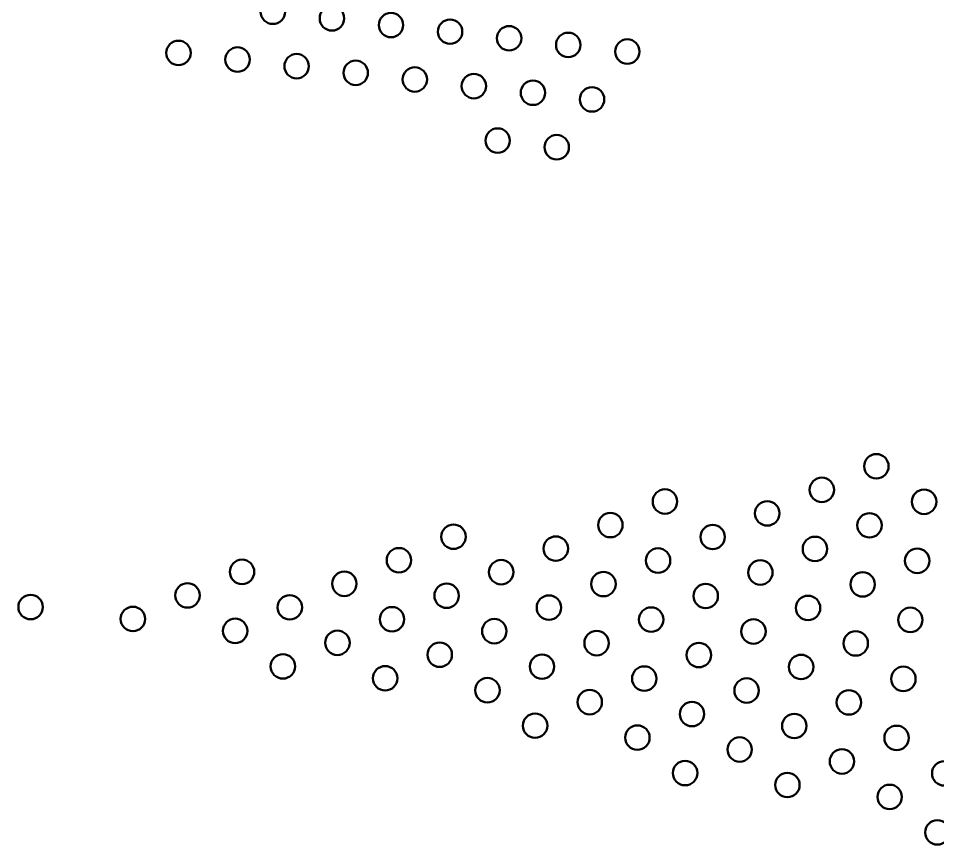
# Model space of a CAD drawing. Header units: inches. Extents: x 17.2 to 30.9, y 2 to 10.
# Drawn here: x 18.082 to 19.908, y 2.416 to 4.058 of the extents above; entities that cross this region are included whole.
import ezdxf

# ---------------------------------------------------------------- set-up
doc = ezdxf.new("R2010")
doc.units = ezdxf.units.IN
doc.header["$MEASUREMENT"] = 0
doc.layers.add('Visible', color=7, linetype='Continuous', lineweight=0)

# ---------------------------------------------------------------- blocks, each defined once
blk = doc.blocks.new('Block_1745')
at = {"layer": 'Visible', "color": 7, "lineweight": 50}
blk.add_circle((19.2918, 3.9922), 0.0243, dxfattribs=at)
blk = doc.blocks.new('Block_1746')
at = {"layer": 'Visible', "color": 7, "lineweight": 50}
blk.add_circle((19.1744, 4.0054), 0.0243, dxfattribs=at)
blk = doc.blocks.new('Block_1747')
at = {"layer": 'Visible', "color": 7, "lineweight": 50}
blk.add_circle((19.057, 4.0186), 0.0243, dxfattribs=at)
blk = doc.blocks.new('Block_1748')
at = {"layer": 'Visible', "color": 7, "lineweight": 50}
blk.add_circle((18.9397, 4.0317), 0.0243, dxfattribs=at)
blk = doc.blocks.new('Block_1749')
at = {"layer": 'Visible', "color": 7, "lineweight": 50}
blk.add_circle((18.8223, 4.0449), 0.0243, dxfattribs=at)
blk = doc.blocks.new('Block_1750')
at = {"layer": 'Visible', "color": 7, "lineweight": 50}
blk.add_circle((18.7049, 4.0581), 0.0243, dxfattribs=at)
blk = doc.blocks.new('Block_1751')
at = {"layer": 'Visible', "color": 7, "lineweight": 50}
blk.add_circle((18.5876, 4.0713), 0.0243, dxfattribs=at)
blk = doc.blocks.new('Block_1759')
at = {"layer": 'Visible', "color": 7, "lineweight": 50}
blk.add_circle((19.2217, 3.8971), 0.0243, dxfattribs=at)
blk = doc.blocks.new('Block_1760')
at = {"layer": 'Visible', "color": 7, "lineweight": 50}
blk.add_circle((19.1043, 3.9103), 0.0243, dxfattribs=at)
blk = doc.blocks.new('Block_1761')
at = {"layer": 'Visible', "color": 7, "lineweight": 50}
blk.add_circle((18.9869, 3.9235), 0.0243, dxfattribs=at)
blk = doc.blocks.new('Block_1762')
at = {"layer": 'Visible', "color": 7, "lineweight": 50}
blk.add_circle((18.8696, 3.9367), 0.0243, dxfattribs=at)
blk = doc.blocks.new('Block_1763')
at = {"layer": 'Visible', "color": 7, "lineweight": 50}
blk.add_circle((18.7522, 3.9499), 0.0243, dxfattribs=at)
blk = doc.blocks.new('Block_1764')
at = {"layer": 'Visible', "color": 7, "lineweight": 50}
blk.add_circle((18.6348, 3.9631), 0.0243, dxfattribs=at)
blk = doc.blocks.new('Block_1765')
at = {"layer": 'Visible', "color": 7, "lineweight": 50}
blk.add_circle((18.5174, 3.9763), 0.0243, dxfattribs=at)
blk = doc.blocks.new('Block_1766')
at = {"layer": 'Visible', "color": 7, "lineweight": 50}
blk.add_circle((18.4001, 3.9895), 0.0243, dxfattribs=at)
blk = doc.blocks.new('Block_1767')
at = {"layer": 'Visible', "color": 7, "lineweight": 50}
blk.add_circle((19.1516, 3.8021), 0.0243, dxfattribs=at)
blk = doc.blocks.new('Block_1768')
at = {"layer": 'Visible', "color": 7, "lineweight": 50}
blk.add_circle((19.0342, 3.8153), 0.0243, dxfattribs=at)
blk = doc.blocks.new('Block_2831')
at = {"layer": 'Visible', "color": 7, "lineweight": 50}
blk.add_circle((18.1063, 2.8882), 0.0243, dxfattribs=at)
blk = doc.blocks.new('Block_2832')
at = {"layer": 'Visible', "color": 7, "lineweight": 50}
blk.add_circle((18.5264, 2.9581), 0.0243, dxfattribs=at)
blk = doc.blocks.new('Block_2833')
at = {"layer": 'Visible', "color": 7, "lineweight": 50}
blk.add_circle((18.418, 2.9113), 0.0243, dxfattribs=at)
blk = doc.blocks.new('Block_2834')
at = {"layer": 'Visible', "color": 7, "lineweight": 50}
blk.add_circle((18.3095, 2.8645), 0.0243, dxfattribs=at)
blk = doc.blocks.new('Block_2835')
at = {"layer": 'Visible', "color": 7, "lineweight": 50}
blk.add_circle((18.9465, 3.028), 0.0243, dxfattribs=at)
blk = doc.blocks.new('Block_2836')
at = {"layer": 'Visible', "color": 7, "lineweight": 50}
blk.add_circle((18.838, 2.9812), 0.0243, dxfattribs=at)
blk = doc.blocks.new('Block_2837')
at = {"layer": 'Visible', "color": 7, "lineweight": 50}
blk.add_circle((18.7296, 2.9344), 0.0243, dxfattribs=at)
blk = doc.blocks.new('Block_2838')
at = {"layer": 'Visible', "color": 7, "lineweight": 50}
blk.add_circle((18.6212, 2.8876), 0.0243, dxfattribs=at)
blk = doc.blocks.new('Block_2839')
at = {"layer": 'Visible', "color": 7, "lineweight": 50}
blk.add_circle((18.5127, 2.8408), 0.0243, dxfattribs=at)
blk = doc.blocks.new('Block_2840')
at = {"layer": 'Visible', "color": 7, "lineweight": 50}
blk.add_circle((19.3665, 3.0979), 0.0243, dxfattribs=at)
blk = doc.blocks.new('Block_2841')
at = {"layer": 'Visible', "color": 7, "lineweight": 50}
blk.add_circle((19.2581, 3.0511), 0.0243, dxfattribs=at)
blk = doc.blocks.new('Block_2842')
at = {"layer": 'Visible', "color": 7, "lineweight": 50}
blk.add_circle((19.1497, 3.0043), 0.0243, dxfattribs=at)
blk = doc.blocks.new('Block_2843')
at = {"layer": 'Visible', "color": 7, "lineweight": 50}
blk.add_circle((19.0412, 2.9575), 0.0243, dxfattribs=at)
blk = doc.blocks.new('Block_2844')
at = {"layer": 'Visible', "color": 7, "lineweight": 50}
blk.add_circle((18.9328, 2.9107), 0.0243, dxfattribs=at)
blk = doc.blocks.new('Block_2845')
at = {"layer": 'Visible', "color": 7, "lineweight": 50}
blk.add_circle((18.8243, 2.8639), 0.0243, dxfattribs=at)
blk = doc.blocks.new('Block_2846')
at = {"layer": 'Visible', "color": 7, "lineweight": 50}
blk.add_circle((18.7159, 2.8171), 0.0243, dxfattribs=at)
blk = doc.blocks.new('Block_2847')
at = {"layer": 'Visible', "color": 7, "lineweight": 50}
blk.add_circle((18.6075, 2.7703), 0.0243, dxfattribs=at)
blk = doc.blocks.new('Block_2848')
at = {"layer": 'Visible', "color": 7, "lineweight": 50}
blk.add_circle((19.7866, 3.1679), 0.0243, dxfattribs=at)
blk = doc.blocks.new('Block_2849')
at = {"layer": 'Visible', "color": 7, "lineweight": 50}
blk.add_circle((19.6782, 3.1211), 0.0243, dxfattribs=at)
blk = doc.blocks.new('Block_2850')
at = {"layer": 'Visible', "color": 7, "lineweight": 50}
blk.add_circle((19.5697, 3.0743), 0.0243, dxfattribs=at)
blk = doc.blocks.new('Block_2851')
at = {"layer": 'Visible', "color": 7, "lineweight": 50}
blk.add_circle((19.4613, 3.0274), 0.0243, dxfattribs=at)
blk = doc.blocks.new('Block_2852')
at = {"layer": 'Visible', "color": 7, "lineweight": 50}
blk.add_circle((19.3529, 2.9806), 0.0243, dxfattribs=at)
blk = doc.blocks.new('Block_2853')
at = {"layer": 'Visible', "color": 7, "lineweight": 50}
blk.add_circle((19.2444, 2.9338), 0.0243, dxfattribs=at)
blk = doc.blocks.new('Block_2854')
at = {"layer": 'Visible', "color": 7, "lineweight": 50}
blk.add_circle((19.136, 2.887), 0.0243, dxfattribs=at)
blk = doc.blocks.new('Block_2855')
at = {"layer": 'Visible', "color": 7, "lineweight": 50}
blk.add_circle((19.0275, 2.8402), 0.0243, dxfattribs=at)
blk = doc.blocks.new('Block_2856')
at = {"layer": 'Visible', "color": 7, "lineweight": 50}
blk.add_circle((18.9191, 2.7934), 0.0243, dxfattribs=at)
blk = doc.blocks.new('Block_2857')
at = {"layer": 'Visible', "color": 7, "lineweight": 50}
blk.add_circle((18.8107, 2.7466), 0.0243, dxfattribs=at)
blk = doc.blocks.new('Block_2860')
at = {"layer": 'Visible', "color": 7, "lineweight": 50}
blk.add_circle((19.8814, 3.0974), 0.0243, dxfattribs=at)
blk = doc.blocks.new('Block_2861')
at = {"layer": 'Visible', "color": 7, "lineweight": 50}
blk.add_circle((19.7729, 3.0506), 0.0243, dxfattribs=at)
blk = doc.blocks.new('Block_2862')
at = {"layer": 'Visible', "color": 7, "lineweight": 50}
blk.add_circle((19.6645, 3.0037), 0.0243, dxfattribs=at)
blk = doc.blocks.new('Block_2863')
at = {"layer": 'Visible', "color": 7, "lineweight": 50}
blk.add_circle((19.5561, 2.9569), 0.0243, dxfattribs=at)
blk = doc.blocks.new('Block_2864')
at = {"layer": 'Visible', "color": 7, "lineweight": 50}
blk.add_circle((19.4476, 2.9101), 0.0243, dxfattribs=at)
blk = doc.blocks.new('Block_2865')
at = {"layer": 'Visible', "color": 7, "lineweight": 50}
blk.add_circle((19.3392, 2.8633), 0.0243, dxfattribs=at)
blk = doc.blocks.new('Block_2866')
at = {"layer": 'Visible', "color": 7, "lineweight": 50}
blk.add_circle((19.2307, 2.8165), 0.0243, dxfattribs=at)
blk = doc.blocks.new('Block_2867')
at = {"layer": 'Visible', "color": 7, "lineweight": 50}
blk.add_circle((19.1223, 2.7697), 0.0243, dxfattribs=at)
blk = doc.blocks.new('Block_2868')
at = {"layer": 'Visible', "color": 7, "lineweight": 50}
blk.add_circle((19.0139, 2.7229), 0.0243, dxfattribs=at)
blk = doc.blocks.new('Block_2872')
at = {"layer": 'Visible', "color": 7, "lineweight": 50}
blk.add_circle((19.8677, 2.9801), 0.0243, dxfattribs=at)
blk = doc.blocks.new('Block_2873')
at = {"layer": 'Visible', "color": 7, "lineweight": 50}
blk.add_circle((19.7593, 2.9332), 0.0243, dxfattribs=at)
blk = doc.blocks.new('Block_2874')
at = {"layer": 'Visible', "color": 7, "lineweight": 50}
blk.add_circle((19.6508, 2.8864), 0.0243, dxfattribs=at)
blk = doc.blocks.new('Block_2875')
at = {"layer": 'Visible', "color": 7, "lineweight": 50}
blk.add_circle((19.5424, 2.8396), 0.0243, dxfattribs=at)
blk = doc.blocks.new('Block_2876')
at = {"layer": 'Visible', "color": 7, "lineweight": 50}
blk.add_circle((19.4339, 2.7928), 0.0243, dxfattribs=at)
blk = doc.blocks.new('Block_2877')
at = {"layer": 'Visible', "color": 7, "lineweight": 50}
blk.add_circle((19.3255, 2.746), 0.0243, dxfattribs=at)
blk = doc.blocks.new('Block_2878')
at = {"layer": 'Visible', "color": 7, "lineweight": 50}
blk.add_circle((19.2171, 2.6992), 0.0243, dxfattribs=at)
blk = doc.blocks.new('Block_2879')
at = {"layer": 'Visible', "color": 7, "lineweight": 50}
blk.add_circle((19.1086, 2.6524), 0.0243, dxfattribs=at)
blk = doc.blocks.new('Block_2884')
at = {"layer": 'Visible', "color": 7, "lineweight": 50}
blk.add_circle((19.854, 2.8627), 0.0243, dxfattribs=at)
blk = doc.blocks.new('Block_2885')
at = {"layer": 'Visible', "color": 7, "lineweight": 50}
blk.add_circle((19.7456, 2.8159), 0.0243, dxfattribs=at)
blk = doc.blocks.new('Block_2886')
at = {"layer": 'Visible', "color": 7, "lineweight": 50}
blk.add_circle((19.6371, 2.7691), 0.0243, dxfattribs=at)
blk = doc.blocks.new('Block_2887')
at = {"layer": 'Visible', "color": 7, "lineweight": 50}
blk.add_circle((19.5287, 2.7223), 0.0243, dxfattribs=at)
blk = doc.blocks.new('Block_2888')
at = {"layer": 'Visible', "color": 7, "lineweight": 50}
blk.add_circle((19.4203, 2.6755), 0.0243, dxfattribs=at)
blk = doc.blocks.new('Block_2889')
at = {"layer": 'Visible', "color": 7, "lineweight": 50}
blk.add_circle((19.3118, 2.6287), 0.0243, dxfattribs=at)
blk = doc.blocks.new('Block_2895')
at = {"layer": 'Visible', "color": 7, "lineweight": 50}
blk.add_circle((19.8403, 2.7454), 0.0243, dxfattribs=at)
blk = doc.blocks.new('Block_2896')
at = {"layer": 'Visible', "color": 7, "lineweight": 50}
blk.add_circle((19.7319, 2.6986), 0.0243, dxfattribs=at)
blk = doc.blocks.new('Block_2897')
at = {"layer": 'Visible', "color": 7, "lineweight": 50}
blk.add_circle((19.6235, 2.6518), 0.0243, dxfattribs=at)
blk = doc.blocks.new('Block_2898')
at = {"layer": 'Visible', "color": 7, "lineweight": 50}
blk.add_circle((19.515, 2.605), 0.0243, dxfattribs=at)
blk = doc.blocks.new('Block_2899')
at = {"layer": 'Visible', "color": 7, "lineweight": 50}
blk.add_circle((19.4066, 2.5582), 0.0243, dxfattribs=at)
blk = doc.blocks.new('Block_2905')
at = {"layer": 'Visible', "color": 7, "lineweight": 50}
blk.add_circle((19.8267, 2.6281), 0.0243, dxfattribs=at)
blk = doc.blocks.new('Block_2906')
at = {"layer": 'Visible', "color": 7, "lineweight": 50}
blk.add_circle((19.7182, 2.5813), 0.0243, dxfattribs=at)
blk = doc.blocks.new('Block_2907')
at = {"layer": 'Visible', "color": 7, "lineweight": 50}
blk.add_circle((19.6098, 2.5345), 0.0243, dxfattribs=at)
blk = doc.blocks.new('Block_2913')
at = {"layer": 'Visible', "color": 7, "lineweight": 50}
blk.add_circle((19.9214, 2.5576), 0.0243, dxfattribs=at)
blk = doc.blocks.new('Block_2914')
at = {"layer": 'Visible', "color": 7, "lineweight": 50}
blk.add_circle((19.813, 2.5108), 0.0243, dxfattribs=at)
blk = doc.blocks.new('Block_2921')
at = {"layer": 'Visible', "color": 7, "lineweight": 50}
blk.add_circle((19.9077, 2.4403), 0.0243, dxfattribs=at)

msp = doc.modelspace()

# ---------------------------------------------------------------- block references
at = {"layer": 'Visible'}
for name in ['Block_1751', 'Block_1750', 'Block_1749', 'Block_1748', 'Block_1747', 'Block_1746', 'Block_1766', 'Block_1765', 'Block_1745', 'Block_1764', 'Block_1763', 'Block_1762', 'Block_1761', 'Block_1760', 'Block_1759', 'Block_1768', 'Block_1767', 'Block_2848', 'Block_2849', 'Block_2840', 'Block_2860', 'Block_2850', 'Block_2841', 'Block_2861', 'Block_2835', 'Block_2851', 'Block_2842', 'Block_2862', 'Block_2836', 'Block_2852', 'Block_2872', 'Block_2832', 'Block_2843', 'Block_2863', 'Block_2837', 'Block_2853', 'Block_2873', 'Block_2833', 'Block_2844', 'Block_2864', 'Block_2831', 'Block_2838', 'Block_2854', 'Block_2874', 'Block_2834', 'Block_2845', 'Block_2865', 'Block_2884', 'Block_2839', 'Block_2855', 'Block_2875', 'Block_2846', 'Block_2866', 'Block_2885', 'Block_2856', 'Block_2876', 'Block_2847', 'Block_2867', 'Block_2886', 'Block_2857', 'Block_2877', 'Block_2895', 'Block_2868', 'Block_2887', 'Block_2878', 'Block_2896', 'Block_2888', 'Block_2879', 'Block_2897', 'Block_2889', 'Block_2905', 'Block_2898', 'Block_2906', 'Block_2899', 'Block_2913', 'Block_2907', 'Block_2914', 'Block_2921']:
    msp.add_blockref(name, (0, 0), dxfattribs=at)

doc.saveas('drawing.dxf')
